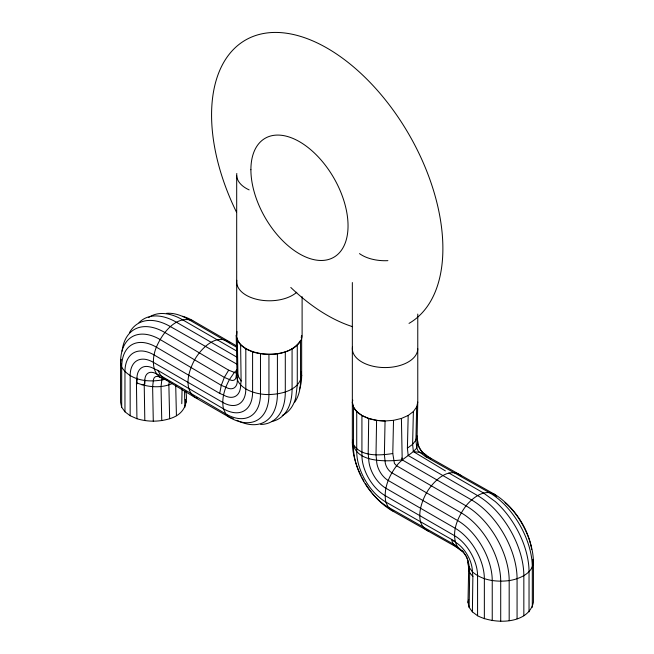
<?xml version="1.0" encoding="UTF-8"?>
<svg xmlns="http://www.w3.org/2000/svg" width="654" height="654" viewBox="0 0 654 654"><rect width="100%" height="100%" fill="white"/><g stroke="black" fill="none" stroke-linecap="round" stroke-linejoin="round"><path stroke-width="0.98" d="M352.792 400.142L352.343 402.096L353.462 406.984L356.724 411.538L356.724 451.603A41.177 23.773 60 0 0 385.844 502.035L388.157 507.144L391.828 510.553L456.116 546.891L461.225 550.619A9.581 5.534 60 0 1 464.61 553.619M532.757 559.415C535.593 572.381 519.57 579.035 509.18 580.597C496.484 582.183 482.309 580.556 472.384 571.792A24.247 13.996 60 0 0 455.233 542.101L451.464 539.354L385.844 502.035C383.219 489.053 388.893 475.965 396.618 465.771C402.038 458.397 410.933 454.955 416.762 448.031L417.767 442.161L417.097 435.875L417.767 402.096L417.767 314.084M353.462 406.984L353.462 447.05A49.066 28.326 60 0 0 388.157 507.144L453.059 543.932L461.225 550.619L463.089 551.306M356.724 411.538L361.924 415.454L361.924 455.511A32.708 18.884 60 0 0 385.059 495.577L454.448 535.642A32.708 18.884 60 0 1 477.575 575.708L477.575 615.766C494.056 624.398 528.105 624.725 533.419 602.416L533.419 562.35A55.843 32.242 60 0 0 493.934 493.958L429.653 457.62L424.544 453.892L419.754 452.413L413.385 451.603L412.609 444.36L413.385 411.538L416.655 406.984L417.767 402.096M361.924 415.454L368.701 418.454L368.202 453.876L368.701 458.519A24.247 13.996 60 0 0 385.844 488.211L455.233 528.277A41.177 23.773 60 0 1 484.352 578.708L484.352 618.766M477.575 615.766L472.384 611.858L472.875 576.427L472.384 571.792L469.114 567.239A16.358 9.442 60 0 0 457.547 547.21C450.271 533.55 457.53 517.191 466.016 505.836C472.589 497.604 486.298 486.985 496.141 496.002M368.701 418.454L376.59 420.342L376.001 454.873L376.59 460.4A16.358 9.442 60 0 0 388.157 480.437L457.547 520.494A49.066 28.326 60 0 1 492.241 580.597L492.241 620.654M472.384 611.858L469.114 607.304L469.703 572.765L467.994 562.35A9.581 5.534 60 0 0 466.408 556.407M181.779 403.706L182.074 388.509M469.114 607.304L467.994 602.416L468.673 568.637L467.994 562.35M509.18 620.654L509.18 580.597A61.043 35.242 60 0 0 466.016 505.836L396.618 465.771L394.427 463.457L392.784 453.524L393.52 420.342L401.409 418.454L408.186 415.454L413.385 411.538M416.655 406.984L415.919 440.175L416.762 448.031L418.2 451.039L425.337 456.492L489.143 492.478A61.043 35.242 60 0 1 532.307 567.239L532.307 607.304M523.838 615.766L523.838 575.708A65.425 37.769 60 0 0 477.575 495.577L408.186 455.511L407.401 448.145L408.186 415.454M185.785 391.19C188.54 404.761 182.948 414.808 169.648 418.724C159.036 421.969 147.542 421.969 136.931 418.724L136.441 382.721L136.931 378.658A24.247 13.996 60 0 1 154.082 368.758L157.843 370.36L223.472 408.824L225.785 413.933L229.456 417.342L233.29 418.519M169.312 381.38L168.871 385.002L169.648 418.724M237.124 331.684L236.233 335.592L236.903 370.139C232.628 387.814 255.207 394.91 268.941 394.542C281.482 394.248 299.344 390.283 301.658 375.658L301.658 335.592L301.208 337.546M236.233 335.592L237.345 340.481L240.615 345.034L241.113 381.037L240.615 385.1A24.247 13.996 60 0 1 223.472 395L219.703 393.397L154.082 354.934A41.177 23.773 60 0 0 124.963 371.742L124.963 411.807L130.162 415.723L136.931 418.724M219.703 393.397L221.289 385.312L224.347 377.391L228.663 370.18L235.8 372.968L237.238 371.636M121.243 359.365L120.581 362.3L120.581 402.365L121.693 407.254L124.963 411.807M517.069 618.766L517.069 578.708A64.313 37.131 60 0 0 471.591 499.942L402.202 459.876C386.138 461.708 353.103 463.081 352.792 440.207M467.994 602.416L468.665 599.481M237.042 372.437L236.233 375.658A9.581 5.534 60 0 1 229.456 379.565C224.641 388.411 221.297 398.711 223.472 408.824A41.177 23.773 60 0 0 252.591 392.008L252.591 351.95L245.814 348.942L240.615 345.034M417.097 435.875L415.919 440.175L412.609 444.36L407.401 448.145M469.139 566.92L468.673 568.637L469.703 572.765L472.875 576.427M252.591 351.95C268.606 356.52 290.474 355.702 300.538 340.481L300.538 380.546A61.043 35.242 60 0 1 294.758 402.128M237.075 369.739L234.246 372.559L229.456 379.565L224.347 377.391L160.067 339.5A55.843 32.242 60 0 0 120.581 362.3L121.693 367.188L121.693 407.254M172.255 383.563C160.949 388.517 147.673 387.307 136.441 382.721M461.446 475.973C448.546 465.689 432.825 481.81 426.531 492.814C420.342 503.727 414.235 524.14 428.444 531.179M141.869 384.83L144.82 384.119L144.82 380.113M392.784 453.524C379.467 455.642 358.4 457.22 352.343 442.161L352.343 282.536M165.756 379.165C150.665 382.827 130.857 381.495 121.693 367.188A49.066 28.326 60 0 1 156.388 347.16C162.167 333.442 175.803 314.885 192.775 320.615L237.018 346.154M393.52 420.342L385.059 420.98L376.59 420.342M425.337 456.492L429.653 457.62L430.872 458.806M457.841 547.341L456.116 546.891L453.059 543.932L451.464 539.354M197.639 398.196L194.761 397.305L165.176 379.451C150.91 375.968 151.785 357.934 156.388 347.16L221.289 385.312L225.785 387.217A16.358 9.442 60 0 0 237.345 380.546L237.942 375.698L237.345 340.481M393.749 511.142L391.828 510.553A55.843 32.242 60 0 1 372.085 493.042M166.933 380.007L165.176 379.451L160.876 375.78L156.388 373.867A16.358 9.442 60 0 0 144.82 380.546L144.232 385.386L144.82 420.604M452.609 540.098L455.233 541.528M452.486 543.67L457.784 546.572M237.067 364.253L170.432 326.608A64.313 37.131 60 0 0 129.533 332.543M237.427 347.683L187.984 319.136A61.043 35.242 60 0 0 166.402 313.356M448.873 472.997L483.461 492.961L495.331 501.618A64.313 37.131 60 0 1 529.037 571.792L529.037 611.858M237.05 351.239L182.409 319.692A64.313 37.131 60 0 0 148.621 317.55M237.14 357.297L176.425 322.234A65.425 37.769 60 0 0 138.991 322.651M413.385 451.603L445.407 470.913M228.663 370.18L164.857 332.494A61.043 35.242 60 0 0 122.061 351.124M426.016 455.258L424.544 453.892A9.581 5.534 60 0 1 417.767 442.161L416.876 438.245M229.677 342.696C216.776 332.412 201.064 348.533 194.761 359.536C188.785 370.548 183.169 388.018 194.761 397.305L229.456 417.342A55.843 32.242 60 0 0 268.941 394.542L268.941 354.476M493.934 493.958L496.116 496.272M241.113 381.037L237.942 375.698L236.903 370.139M157.843 370.36L160.876 375.78L225.785 413.933A49.066 28.326 60 0 0 260.48 393.896L260.48 353.83M301.208 373.704L301.658 375.658A55.843 32.242 60 0 1 299.393 389.555M185.335 399.43L186.006 402.365M401.85 457.972L402.202 459.876L401.409 418.454M301.134 371.938L301.658 375.658M175.705 385.165L176.425 415.723M184.542 391.239L184.886 407.254M161.759 420.604L161.023 386.571L161.865 379.68L163.304 378.339L164.857 378.756L160.067 377.276A9.581 5.534 60 0 0 153.289 381.184L152.619 386.702L153.289 421.25M297.276 345.034L297.284 384.985L295.722 397.796A64.313 37.131 60 0 1 282.234 415.429M136.931 378.02L136.931 384.012M500.711 621.3L500.711 581.234A55.843 32.242 60 0 0 461.225 512.842L391.828 472.777A9.581 5.534 60 0 1 385.059 461.045L384.38 454.759L385.059 420.98A32.708 18.884 0 0 1 352.343 402.096M302.107 296.646L302.107 334.946A32.708 18.884 0 0 1 268.344 354.198A32.708 18.884 0 0 1 236.805 333.728M292.076 348.942L292.076 389.007A65.425 37.769 60 0 1 272.007 421.454M285.299 351.95L285.299 392.008A64.313 37.131 60 0 1 260.676 424.462M277.41 353.83L277.41 393.896A61.043 35.242 60 0 1 237.059 420.334M245.814 348.942L245.814 389.007A32.708 18.884 60 0 1 222.679 402.365L153.289 362.3A32.708 18.884 60 0 0 130.162 375.658L130.162 415.723M236.691 175.444L236.691 335.698M504.994 502.55A49.066 28.326 60 0 1 531.677 549.507M465.108 554.273A9.581 5.534 60 0 1 466.016 555.671M182.556 316.274A55.843 32.242 60 0 1 192.775 320.615M371.497 492.307A55.843 32.242 60 0 1 365.398 483.576M363.91 481.074A55.843 32.242 60 0 1 362.038 477.682M361.147 475.94A55.843 32.242 60 0 1 352.343 442.161M425.223 455.119A16.358 9.442 60 0 1 417.53 442.889M352.596 326.681A163.557 94.429 60 0 1 290.801 287.466M236.364 211.904A163.557 94.429 60 0 1 252.15 36.812A163.557 94.429 60 0 1 412.167 140.152A163.557 94.429 60 0 1 409.012 323.387M296.793 292.224A32.708 18.884 0 0 1 258.755 299.761A32.708 18.884 0 0 1 236.805 280.304M417.767 348.68A32.708 18.884 0 0 1 383.342 367.54A32.708 18.884 0 0 1 352.522 346.702M387.896 260.652A32.708 18.884 0 0 1 359.479 253.613M249.149 189.897A32.708 18.884 0 0 1 236.805 173.465M250.899 169.721A68.695 39.665 60 0 0 323.755 260.366A68.695 39.665 60 0 0 323.755 163.214A68.695 39.665 60 0 0 250.899 169.721"/></g></svg>
